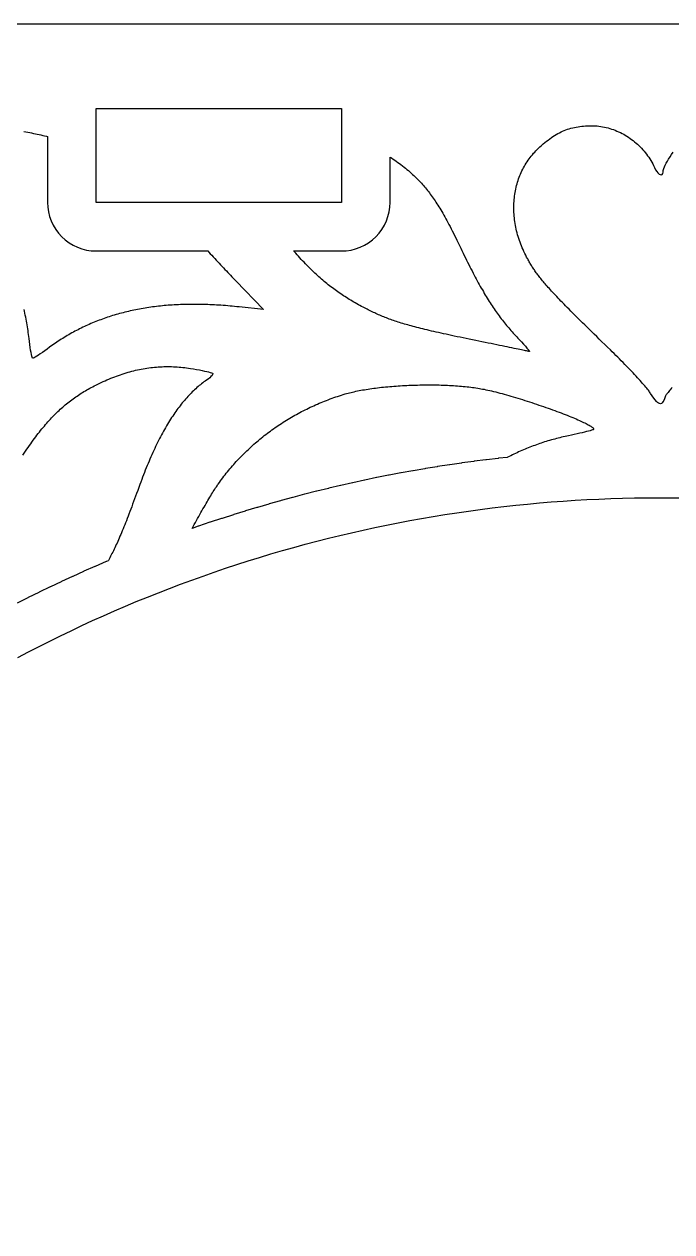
# Model space of a CAD drawing. Header units: millimetres. Extents: x 10 to 410, y 18 to 283.
# Drawn here: x 281.08 to 302.45, y 241.79 to 281.62 of the extents above; entities that cross this region are included whole.
import ezdxf

# ---------------------------------------------------------------- set-up
doc = ezdxf.new("R2010")
doc.units = ezdxf.units.MM
doc.layers.add('CUT', color=1, linetype='Continuous')

msp = doc.modelspace()

# ---------------------------------------------------------------- linework, layer by layer
at = {"layer": 'CUT'}
for points in [[(337, 160.3782), (372, 221), (337, 281.6218), (267, 281.6218), (232, 221), (267, 160.3782)], [(283.45, 278.8417), (291.55, 278.8417), (291.55, 275.7417), (283.45, 275.7417)], [(294.3502, 276.1793), (294.3824, 276.1394), (294.4142, 276.099), (294.4459, 276.0579), (294.4774, 276.0161), (294.5088, 275.9736), (294.5401, 275.9302), (294.5713, 275.886), (294.6025, 275.8409), (294.6337, 275.7947), (294.6649, 275.7475), (294.6963, 275.6992), (294.7277, 275.6497), (294.7593, 275.5989), (294.7911, 275.5469), (294.8231, 275.4936), (294.8554, 275.4388), (294.8879, 275.3826), (294.9208, 275.3248), (294.9541, 275.2655), (294.9878, 275.2045), (295.0219, 275.1418), (295.0565, 275.0774), (295.0916, 275.0111), (295.1273, 274.943), (295.1635, 274.8729), (295.2004, 274.8008), (295.2379, 274.7267), (295.2761, 274.6505), (295.3151, 274.572), (295.3548, 274.4914), (295.3953, 274.4085), (295.4367, 274.3232), (295.4789, 274.2355), (295.5184, 274.1535), (295.5573, 274.073), (295.5958, 273.9941), (295.6338, 273.9166), (295.6714, 273.8407), (295.7085, 273.7661), (295.7452, 273.693), (295.7815, 273.6212), (295.8174, 273.5507), (295.8529, 273.4816), (295.8882, 273.4137), (295.9231, 273.3471), (295.9577, 273.2817), (295.9921, 273.2175), (296.0262, 273.1544), (296.06, 273.0925), (296.0937, 273.0316), (296.1271, 272.9718), (296.1604, 272.9131), (296.1935, 272.8553), (296.2265, 272.7985), (296.2593, 272.7426), (296.2921, 272.6876), (296.3248, 272.6335), (296.3574, 272.5803), (296.39, 272.5278), (296.4225, 272.4762), (296.4551, 272.4253), (296.4877, 272.3751), (296.5203, 272.3256), (296.553, 272.2767), (296.5858, 272.2285), (296.6187, 272.1809), (296.6517, 272.1338), (296.6848, 272.0873), (296.7181, 272.0412), (296.7516, 271.9957), (296.7853, 271.9505), (296.8192, 271.9058), (296.8533, 271.8615), (296.8877, 271.8175), (296.9224, 271.7738), (296.9574, 271.7304), (296.9927, 271.6873), (297.0283, 271.6444), (297.0643, 271.6016), (297.1006, 271.5591), (297.1374, 271.5167), (297.1746, 271.4743), (297.2122, 271.4321), (297.2503, 271.3898), (297.2888, 271.3476), (297.3279, 271.3054), (297.3675, 271.2631), (297.4076, 271.2207), (297.484, 271.1395), (297.5534, 271.0642), (297.6144, 270.9963), (297.6655, 270.9375), (297.7055, 270.8895), (297.7329, 270.8537), (297.7463, 270.832), (297.7444, 270.8258), (297.7382, 270.827), (297.726, 270.8296), (297.7078, 270.8333), (297.6838, 270.8382), (297.6542, 270.8443), (297.6192, 270.8514), (297.5791, 270.8596), (297.5339, 270.8688), (297.4839, 270.879), (297.4292, 270.8902), (297.3701, 270.9022), (297.3068, 270.9152), (297.2394, 270.9289), (297.168, 270.9435), (297.0931, 270.9588), (297.0146, 270.9748), (296.9327, 270.9914), (296.8478, 271.0088), (296.7599, 271.0267), (296.6693, 271.0451), (296.5761, 271.0641), (296.4806, 271.0836), (296.3828, 271.1035), (296.2831, 271.1238), (296.1816, 271.1445), (296.0784, 271.1655), (295.9739, 271.1868), (295.8658, 271.2089), (295.7602, 271.2306), (295.657, 271.2519), (295.5563, 271.2728), (295.4579, 271.2933), (295.3618, 271.3135), (295.268, 271.3334), (295.1764, 271.3529), (295.0869, 271.3721), (294.9996, 271.3911), (294.9143, 271.4098), (294.8311, 271.4282), (294.7498, 271.4464), (294.6704, 271.4643), (294.593, 271.482), (294.5173, 271.4995), (294.4434, 271.5168), (294.3712, 271.534), (294.3008, 271.551), (294.2319, 271.5678), (294.1647, 271.5845), (294.0989, 271.6011), (294.0347, 271.6176), (293.9719, 271.634), (293.9105, 271.6503), (293.8504, 271.6665), (293.7916, 271.6827), (293.7341, 271.6989), (293.6777, 271.7151), (293.6225, 271.7312), (293.5684, 271.7474), (293.5154, 271.7635), (293.4634, 271.7798), (293.4123, 271.796), (293.3621, 271.8124), (293.3128, 271.8288), (293.2643, 271.8453), (293.2165, 271.862), (293.1695, 271.8787), (293.1232, 271.8956), (293.0774, 271.9126), (293.0322, 271.9298), (292.9876, 271.9472), (292.9434, 271.9648), (292.8996, 271.9826), (292.8563, 272.0006), (292.8132, 272.0189), (292.7704, 272.0374), (292.7279, 272.0562), (292.6855, 272.0752), (292.6433, 272.0946), (292.6011, 272.1143), (292.559, 272.1342), (292.5169, 272.1546), (292.4748, 272.1753), (292.4325, 272.1963), (292.3901, 272.2177), (292.3474, 272.2395), (292.3045, 272.2618), (292.2613, 272.2844), (292.2087, 272.3124), (292.1566, 272.3405), (292.105, 272.3688), (292.0539, 272.3973), (292.0033, 272.4259), (291.9532, 272.4548), (291.9035, 272.4839), (291.8542, 272.5132), (291.8054, 272.5428), (291.7569, 272.5727), (291.7089, 272.6028), (291.6612, 272.6332), (291.6138, 272.664), (291.5668, 272.6951), (291.5201, 272.7266), (291.4736, 272.7584), (291.4275, 272.7906), (291.3816, 272.8232), (291.3359, 272.8562), (291.2905, 272.8897), (291.2452, 272.9236), (291.2002, 272.9579), (291.1553, 272.9928), (291.1106, 273.0281), (291.066, 273.064), (291.0215, 273.1004), (290.9771, 273.1373), (290.9328, 273.1748), (290.8885, 273.2128), (290.8443, 273.2515), (290.8001, 273.2908), (290.7559, 273.3307), (290.7118, 273.3712), (290.6675, 273.4124), (290.6233, 273.4543), (290.579, 273.4968), (290.5346, 273.5401), (290.4901, 273.584), (290.4455, 273.6288), (290.4007, 273.6742), (290.3559, 273.7205), (290.3108, 273.7675), (290.2656, 273.8153), (290.2201, 273.864), (290.1744, 273.9135), (290.1285, 273.9638), (290.0824, 274.015), (290.0359, 274.0671), (289.9892, 274.12), (289.9704, 274.1417), (291.55, 274.1417), (291.7068, 274.1494), (291.8621, 274.1724), (292.0145, 274.2105), (292.1623, 274.2634), (292.3042, 274.3306), (292.4389, 274.4113), (292.565, 274.5048), (292.6814, 274.6103), (292.7868, 274.7266), (292.8804, 274.8527), (292.9611, 274.9874), (293.0282, 275.1294), (293.0811, 275.2772), (293.1193, 275.4295), (293.1423, 275.5848), (293.15, 275.7417), (293.15, 277.2391), (293.1953, 277.2096), (293.2491, 277.1738), (293.3024, 277.1375), (293.3551, 277.1007), (293.4073, 277.0634), (293.4588, 277.0257), (293.5097, 276.9875), (293.56, 276.9488), (293.6096, 276.9098), (293.6586, 276.8703), (293.707, 276.8303), (293.7546, 276.79), (293.8015, 276.7492), (293.8478, 276.7081), (293.8933, 276.6665), (293.9381, 276.6246), (293.9821, 276.5823), (294.0253, 276.5396), (294.0678, 276.4966), (294.1094, 276.4532), (294.1503, 276.4095), (294.1847, 276.3719), (294.2185, 276.3341), (294.252, 276.296), (294.2851, 276.2575), (294.3178, 276.2186)], [(289.1486, 265.7929), (288.7716, 265.683), (288.7582, 265.679), (288.3822, 265.5658), (288.3688, 265.5617), (287.9938, 265.4453), (287.9805, 265.4411), (287.6065, 265.3214), (287.5932, 265.3171), (287.2202, 265.1941), (287.207, 265.1897), (286.8351, 265.0634), (286.8219, 265.0589), (286.6173, 264.9874), (286.6177, 264.9881), (286.6545, 265.0554), (286.6913, 265.1223), (286.728, 265.1886), (286.7645, 265.2543), (286.8008, 265.3193), (286.8368, 265.3836), (286.8726, 265.447), (286.908, 265.5095), (286.9431, 265.571), (286.9777, 265.6315), (287.0119, 265.6908), (287.0456, 265.7489), (287.0788, 265.8057), (287.1113, 265.8612), (287.1433, 265.9152), (287.1745, 265.9678), (287.2051, 266.0187), (287.2348, 266.068), (287.2638, 266.1155), (287.292, 266.1612), (287.3192, 266.2051), (287.3456, 266.2469), (287.3709, 266.2868), (287.3953, 266.3245), (287.4186, 266.3601), (287.4408, 266.3933), (287.4619, 266.4243), (287.4817, 266.4528), (287.5185, 266.5044), (287.5557, 266.5557), (287.5932, 266.6066), (287.6312, 266.6572), (287.6696, 266.7075), (287.7084, 266.7574), (287.7477, 266.807), (287.7873, 266.8562), (287.8273, 266.9051), (287.8677, 266.9536), (287.9085, 267.0018), (287.9498, 267.0497), (287.9914, 267.0971), (288.0334, 267.1443), (288.0757, 267.191), (288.1185, 267.2374), (288.1616, 267.2835), (288.2052, 267.3292), (288.2491, 267.3745), (288.2934, 267.4195), (288.338, 267.4641), (288.383, 267.5083), (288.4284, 267.5522), (288.4742, 267.5957), (288.5203, 267.6388), (288.5668, 267.6815), (288.6136, 267.7239), (288.6608, 267.7659), (288.7083, 267.8075), (288.7562, 267.8487), (288.8044, 267.8895), (288.853, 267.93), (288.902, 267.9701), (288.9512, 268.0097), (289.0008, 268.049), (289.0508, 268.0879), (289.1011, 268.1264), (289.1517, 268.1645), (289.2026, 268.2022), (289.2539, 268.2396), (289.3054, 268.2765), (289.3574, 268.313), (289.4096, 268.3491), (289.4621, 268.3848), (289.515, 268.4201), (289.5682, 268.4549), (289.6216, 268.4894), (289.6754, 268.5235), (289.7295, 268.5571), (289.7839, 268.5903), (289.8386, 268.6231), (289.8936, 268.6555), (289.9489, 268.6875), (290.0044, 268.719), (290.0603, 268.7501), (290.1165, 268.7808), (290.1729, 268.8111), (290.2296, 268.8409), (290.2866, 268.8703), (290.3439, 268.8993), (290.4015, 268.9278), (290.4593, 268.9559), (290.5174, 268.9836), (290.5758, 269.0108), (290.6344, 269.0376), (290.6933, 269.0639), (290.7525, 269.0898), (290.8119, 269.1152), (290.8715, 269.1402), (290.9315, 269.1648), (290.9916, 269.1888), (291.0521, 269.2125), (291.1127, 269.2356), (291.1737, 269.2584), (291.2348, 269.2806), (291.2962, 269.3024), (291.3578, 269.3238), (291.4197, 269.3446), (291.4818, 269.365), (291.5441, 269.385), (291.6067, 269.4044), (291.6695, 269.4234), (291.7156, 269.4368), (291.763, 269.45), (291.8118, 269.4628), (291.8618, 269.4753), (291.913, 269.4876), (291.9654, 269.4995), (292.019, 269.5112), (292.0737, 269.5225), (292.1295, 269.5336), (292.1863, 269.5444), (292.2442, 269.5548), (292.303, 269.565), (292.3627, 269.5748), (292.4234, 269.5844), (292.4849, 269.5936), (292.5473, 269.6026), (292.6104, 269.6112), (292.6743, 269.6195), (292.7389, 269.6275), (292.8042, 269.6353), (292.8702, 269.6426), (292.9368, 269.6497), (293.0039, 269.6565), (293.0716, 269.6629), (293.1399, 269.6691), (293.2085, 269.6749), (293.2776, 269.6804), (293.3472, 269.6856), (293.417, 269.6904), (293.4872, 269.6949), (293.5577, 269.6991), (293.6284, 269.703), (293.6994, 269.7066), (293.7705, 269.7098), (293.8418, 269.7127), (293.9132, 269.7152), (293.9847, 269.7175), (294.0562, 269.7194), (294.1277, 269.7209), (294.1992, 269.7222), (294.2706, 269.7231), (294.3419, 269.7236), (294.413, 269.7238), (294.484, 269.7237), (294.5548, 269.7233), (294.6253, 269.7225), (294.6955, 269.7213), (294.7654, 269.7198), (294.835, 269.718), (294.9041, 269.7158), (294.9728, 269.7132), (295.0411, 269.7104), (295.1088, 269.7071), (295.176, 269.7035), (295.2427, 269.6996), (295.3087, 269.6953), (295.3741, 269.6906), (295.4388, 269.6856), (295.5027, 269.6803), (295.566, 269.6745), (295.6284, 269.6684), (295.69, 269.662), (295.7507, 269.6552), (295.8106, 269.648), (295.8695, 269.6405), (295.9274, 269.6325), (295.9843, 269.6243), (296.0402, 269.6156), (296.095, 269.6066), (296.1487, 269.5972), (296.2012, 269.5875), (296.2525, 269.5773), (296.3121, 269.5649), (296.3734, 269.5515), (296.4364, 269.5373), (296.5009, 269.5221), (296.5669, 269.5061), (296.6344, 269.4893), (296.7031, 269.4718), (296.773, 269.4534), (296.844, 269.4344), (296.9161, 269.4147), (296.9891, 269.3943), (297.063, 269.3734), (297.1376, 269.3518), (297.2129, 269.3297), (297.2888, 269.3071), (297.3652, 269.284), (297.442, 269.2604), (297.5191, 269.2365), (297.5964, 269.2121), (297.6739, 269.1874), (297.7514, 269.1624), (297.8289, 269.1371), (297.9062, 269.1116), (297.9834, 269.0858), (298.0602, 269.0598), (298.1366, 269.0337), (298.2125, 269.0075), (298.2879, 268.9812), (298.3625, 268.9548), (298.4365, 268.9284), (298.5095, 268.902), (298.5817, 268.8756), (298.6528, 268.8494), (298.7228, 268.8232), (298.7916, 268.7972), (298.8591, 268.7714), (298.9252, 268.7457), (298.9898, 268.7203), (299.0529, 268.6952), (299.1143, 268.6704), (299.174, 268.6459), (299.2318, 268.6218), (299.2878, 268.5981), (299.3417, 268.5749), (299.3935, 268.5521), (299.4431, 268.5298), (299.4905, 268.5081), (299.5355, 268.4869), (299.578, 268.4663), (299.618, 268.4464), (299.6553, 268.4271), (299.6899, 268.4086), (299.7217, 268.3907), (299.7506, 268.3737), (299.7765, 268.3574), (299.7993, 268.3419), (299.819, 268.3274), (299.8353, 268.3137), (299.8484, 268.301), (299.858, 268.2892), (299.864, 268.2784), (299.8664, 268.2686), (299.8652, 268.26), (299.8601, 268.2524), (299.8482, 268.2453), (299.8249, 268.2361), (299.7909, 268.2248), (299.7469, 268.2117), (299.6938, 268.1969), (299.6324, 268.1807), (299.5635, 268.1634), (299.4877, 268.1449), (299.4061, 268.1257), (299.3192, 268.1058), (299.2279, 268.0855), (299.133, 268.0649), (299.0353, 268.0443), (298.9779, 268.0322), (298.9206, 268.0196), (298.8635, 268.0067), (298.8067, 267.9935), (298.75, 267.9799), (298.6936, 267.9658), (298.6374, 267.9515), (298.5813, 267.9367), (298.5255, 267.9215), (298.4698, 267.906), (298.4144, 267.8901), (298.3591, 267.8738), (298.304, 267.8571), (298.2491, 267.84), (298.1943, 267.8225), (298.1397, 267.8046), (298.0853, 267.7863), (298.0311, 267.7676), (297.977, 267.7486), (297.9231, 267.7291), (297.8693, 267.7092), (297.8157, 267.6889), (297.7623, 267.6682), (297.709, 267.647), (297.6558, 267.6255), (297.6028, 267.6035), (297.5499, 267.5811), (297.4971, 267.5583), (297.4445, 267.5351), (297.392, 267.5115), (297.3396, 267.4874), (297.2874, 267.4629), (297.2353, 267.4379), (297.1832, 267.4126), (297.1314, 267.3868), (297.0796, 267.3605), (297.0279, 267.3338), (297.0275, 267.3336), (296.7317, 267.3012), (296.7178, 267.2996), (296.3278, 267.2535), (296.314, 267.2518), (295.9244, 267.2022), (295.9106, 267.2004), (295.5214, 267.1474), (295.5076, 267.1455), (295.119, 267.0892), (295.1052, 267.0871), (294.7171, 267.0274), (294.7033, 267.0252), (294.3157, 266.962), (294.3019, 266.9597), (293.9149, 266.8932), (293.9011, 266.8908), (293.5147, 266.8209), (293.501, 266.8184), (293.1152, 266.7451), (293.1015, 266.7425), (292.7163, 266.6659), (292.7026, 266.6631), (292.3181, 266.5831), (292.3045, 266.5802), (291.9207, 266.4969), (291.9071, 266.4939), (291.5241, 266.4072), (291.5105, 266.4041), (291.1282, 266.3141), (291.1147, 266.3108), (290.7332, 266.2175), (290.7197, 266.2141), (290.3391, 266.1174), (290.3255, 266.1139), (289.9458, 266.0139), (289.9323, 266.0103), (289.5534, 265.907), (289.54, 265.9033), (289.162, 265.7967)]]:
    msp.add_lwpolyline(points, close=True, dxfattribs=at)
for points in [[(281.0711, 278.0783), (281.1353, 278.0672), (281.1992, 278.0558), (281.2626, 278.0441), (281.3256, 278.0321), (281.3882, 278.0198), (281.4502, 278.0073), (281.5117, 277.9944), (281.5728, 277.9813), (281.6332, 277.9679), (281.6931, 277.9541), (281.7525, 277.9402), (281.8112, 277.9259), (281.85, 277.9162), (281.85, 275.7417), (281.8577, 275.5848), (281.8807, 275.4295), (281.9189, 275.2772), (281.9718, 275.1294), (282.0389, 274.9874), (282.1196, 274.8527), (282.2132, 274.7266), (282.3186, 274.6103), (282.435, 274.5048), (282.5611, 274.4113), (282.6958, 274.3306), (282.8377, 274.2634), (282.9855, 274.2105), (283.1379, 274.1724), (283.2932, 274.1494), (283.45, 274.1417), (287.1343, 274.1417), (287.1707, 274.1021), (287.2191, 274.0497), (287.2676, 273.9971), (287.3163, 273.9445), (287.3651, 273.892), (287.4139, 273.8396), (287.4626, 273.7873), (287.5112, 273.7353), (287.5595, 273.6837), (287.6076, 273.6324), (287.6553, 273.5817), (287.7027, 273.5315), (287.7495, 273.4819), (287.7958, 273.4331), (287.8415, 273.385), (287.8865, 273.3378), (287.9307, 273.2915), (287.9741, 273.2462), (288.0167, 273.2019), (288.0582, 273.1589), (288.9792, 272.2065), (288.1722, 272.2944), (288.096, 272.3025), (288.0202, 272.3102), (287.9447, 272.3175), (287.8695, 272.3244), (287.7947, 272.3309), (287.7202, 272.337), (287.6461, 272.3427), (287.5723, 272.348), (287.4988, 272.3529), (287.4257, 272.3574), (287.3529, 272.3614), (287.2804, 272.3651), (287.2083, 272.3684), (287.1365, 272.3712), (287.065, 272.3737), (286.9939, 272.3757), (286.9231, 272.3773), (286.8526, 272.3785), (286.7824, 272.3794), (286.7126, 272.3798), (286.643, 272.3798), (286.5738, 272.3794), (286.5049, 272.3785), (286.4364, 272.3773), (286.3681, 272.3757), (286.3002, 272.3736), (286.2325, 272.3711), (286.1652, 272.3683), (286.0982, 272.365), (286.0315, 272.3613), (285.9651, 272.3572), (285.8991, 272.3527), (285.8333, 272.3478), (285.7678, 272.3424), (285.7026, 272.3367), (285.6378, 272.3305), (285.5732, 272.3239), (285.509, 272.3169), (285.445, 272.3095), (285.3813, 272.3017), (285.318, 272.2935), (285.2549, 272.2849), (285.1921, 272.2758), (285.1296, 272.2663), (285.0674, 272.2564), (285.0055, 272.2461), (284.9439, 272.2354), (284.8826, 272.2243), (284.8216, 272.2127), (284.7608, 272.2008), (284.7003, 272.1884), (284.6401, 272.1756), (284.5802, 272.1624), (284.5206, 272.1487), (284.4613, 272.1347), (284.4022, 272.1202), (284.3434, 272.1053), (284.2849, 272.09), (284.2266, 272.0743), (284.1686, 272.0582), (284.1109, 272.0416), (284.0535, 272.0246), (283.9964, 272.0072), (283.9395, 271.9894), (283.8828, 271.9712), (283.8265, 271.9525), (283.7704, 271.9334), (283.7145, 271.9139), (283.659, 271.894), (283.6037, 271.8737), (283.5486, 271.8529), (283.4938, 271.8317), (283.4393, 271.8101), (283.385, 271.7881), (283.331, 271.7656), (283.2772, 271.7428), (283.2237, 271.7195), (283.1704, 271.6957), (283.1174, 271.6716), (283.0646, 271.647), (283.0121, 271.622), (282.9598, 271.5966), (282.9077, 271.5707), (282.856, 271.5445), (282.8044, 271.5178), (282.7531, 271.4907), (282.702, 271.4631), (282.6512, 271.4351), (282.6006, 271.4067), (282.5502, 271.3779), (282.5001, 271.3487), (282.4502, 271.319), (282.4005, 271.2889), (282.3511, 271.2583), (282.3019, 271.2274), (282.2529, 271.196), (282.2042, 271.1642), (282.1557, 271.1319), (282.1074, 271.0992), (282.0593, 271.0661), (282.0114, 271.0326), (281.9638, 270.9986), (281.9164, 270.9642), (281.8351, 270.9052), (281.7565, 270.8492), (281.6819, 270.7969), (281.6123, 270.7491), (281.5488, 270.7065), (281.4928, 270.67), (281.4453, 270.6402), (281.4074, 270.618), (281.3804, 270.6041), (281.3654, 270.5993), (281.3559, 270.608), (281.345, 270.6331), (281.333, 270.6732), (281.3201, 270.7269), (281.3065, 270.7929), (281.2926, 270.8697), (281.2786, 270.9561), (281.2648, 271.0506), (281.2514, 271.1517), (281.2387, 271.2582), (281.2314, 271.3215), (281.2235, 271.3848), (281.2151, 271.4482), (281.2062, 271.5117), (281.1968, 271.5753), (281.1869, 271.6389), (281.1766, 271.7026), (281.1657, 271.7663), (281.1544, 271.8301), (281.1426, 271.894), (281.1303, 271.9578), (281.1175, 272.0217), (281.1043, 272.0857), (281.0906, 272.1496), (281.0764, 272.2135)], [(302.4522, 269.6348), (302.4216, 269.599), (302.3929, 269.5652), (302.3663, 269.5332), (302.3417, 269.5032), (302.3193, 269.4752), (302.2989, 269.4493), (302.2808, 269.4255), (302.265, 269.4038), (302.2514, 269.3844), (302.2402, 269.3672), (302.2313, 269.3523), (302.2249, 269.3398), (302.2209, 269.3296), (302.1989, 269.2637), (302.1761, 269.2089), (302.1522, 269.1654), (302.1271, 269.133), (302.1004, 269.1121), (302.0718, 269.1025), (302.0411, 269.1044), (302.008, 269.1178), (301.9723, 269.1428), (301.9336, 269.1794), (301.8916, 269.2278), (301.8462, 269.288), (301.797, 269.36), (301.7438, 269.4439), (301.7301, 269.4651), (301.7134, 269.4891), (301.6937, 269.5159), (301.6711, 269.5453), (301.6458, 269.5772), (301.6178, 269.6116), (301.5873, 269.6483), (301.5543, 269.6872), (301.519, 269.7282), (301.4814, 269.7712), (301.4417, 269.8161), (301.4, 269.8627), (301.3563, 269.911), (301.3108, 269.9608), (301.2635, 270.012), (301.2147, 270.0645), (301.1643, 270.1183), (301.1125, 270.1731), (301.0594, 270.2289), (301.0051, 270.2856), (300.9497, 270.343), (300.8932, 270.4011), (300.8359, 270.4598), (300.7778, 270.5188), (300.7189, 270.5782), (300.6595, 270.6377), (300.5996, 270.6974), (300.5393, 270.757), (300.4787, 270.8165), (300.4179, 270.8757), (300.323, 270.968), (300.2306, 271.0579), (300.1406, 271.1456), (300.0529, 271.231), (299.9676, 271.3143), (299.8846, 271.3954), (299.8038, 271.4744), (299.7253, 271.5514), (299.6489, 271.6264), (299.5747, 271.6994), (299.5026, 271.7705), (299.4325, 271.8397), (299.3645, 271.9071), (299.2985, 271.9727), (299.2344, 272.0366), (299.1722, 272.0987), (299.1118, 272.1592), (299.0533, 272.2181), (298.9966, 272.2754), (298.9417, 272.3312), (298.8884, 272.3856), (298.8368, 272.4384), (298.7868, 272.4899), (298.7385, 272.5401), (298.6917, 272.5889), (298.6463, 272.6365), (298.6025, 272.6828), (298.5601, 272.728), (298.5191, 272.772), (298.4794, 272.815), (298.4411, 272.8569), (298.404, 272.8978), (298.3682, 272.9378), (298.3336, 272.9768), (298.3001, 273.015), (298.2677, 273.0523), (298.2364, 273.0889), (298.2062, 273.1247), (298.1769, 273.1598), (298.1486, 273.1943), (298.1213, 273.2282), (298.0948, 273.2615), (298.0692, 273.2943), (298.0443, 273.3266), (298.0202, 273.3585), (297.9969, 273.39), (297.9742, 273.4211), (297.9522, 273.452), (297.9308, 273.4825), (297.9099, 273.5129), (297.8896, 273.5431), (297.8697, 273.5732), (297.8503, 273.6032), (297.8313, 273.6331), (297.8127, 273.6631), (297.7944, 273.6931), (297.7764, 273.7232), (297.7587, 273.7534), (297.7411, 273.7839), (297.7238, 273.8145), (297.7065, 273.8454), (297.6894, 273.8766), (297.6723, 273.9082), (297.6552, 273.9402), (297.6238, 274.0007), (297.5935, 274.0615), (297.5645, 274.1225), (297.5367, 274.1835), (297.5101, 274.2448), (297.4848, 274.3062), (297.4607, 274.3676), (297.4378, 274.4292), (297.4161, 274.4908), (297.3956, 274.5525), (297.3764, 274.6143), (297.3584, 274.676), (297.3415, 274.7378), (297.3259, 274.7996), (297.3115, 274.8614), (297.2983, 274.9231), (297.2863, 274.9847), (297.2755, 275.0464), (297.2659, 275.1079), (297.2575, 275.1693), (297.2503, 275.2306), (297.2443, 275.2918), (297.2395, 275.3528), (297.2359, 275.4137), (297.2335, 275.4743), (297.2322, 275.5348), (297.2322, 275.5951), (297.2333, 275.6551), (297.2356, 275.715), (297.2391, 275.7745), (297.2437, 275.8338), (297.2495, 275.8928), (297.2565, 275.9514), (297.2647, 276.0098), (297.2741, 276.0678), (297.2846, 276.1254), (297.2963, 276.1827), (297.3091, 276.2396), (297.3231, 276.2961), (297.3383, 276.3522), (297.3546, 276.4078), (297.3721, 276.463), (297.3907, 276.5177), (297.4105, 276.572), (297.4314, 276.6257), (297.4535, 276.679), (297.4767, 276.7317), (297.5011, 276.7838), (297.5266, 276.8354), (297.5533, 276.8864), (297.5811, 276.9368), (297.61, 276.9866), (297.6401, 277.0358), (297.6713, 277.0843), (297.7036, 277.1322), (297.7371, 277.1794), (297.7717, 277.2259), (297.8074, 277.2718), (297.8442, 277.3168), (297.8822, 277.3612), (297.9213, 277.4048), (297.9615, 277.4476), (298.0028, 277.4896), (298.0452, 277.5309), (298.0887, 277.5713), (298.1446, 277.6212), (298.1999, 277.6691), (298.2547, 277.7148), (298.3091, 277.7585), (298.363, 277.8002), (298.4167, 277.8399), (298.4701, 277.8777), (298.5234, 277.9135), (298.5766, 277.9474), (298.6297, 277.9795), (298.6829, 278.0097), (298.7362, 278.0381), (298.7897, 278.0647), (298.8434, 278.0896), (298.8975, 278.1127), (298.9519, 278.1341), (299.0068, 278.1538), (299.0623, 278.172), (299.1184, 278.1884), (299.1751, 278.2034), (299.2326, 278.2167), (299.2908, 278.2285), (299.35, 278.2389), (299.4101, 278.2477), (299.4713, 278.2551), (299.5335, 278.2611), (299.5969, 278.2657), (299.6616, 278.269), (299.7275, 278.2709), (299.7948, 278.2716), (299.8564, 278.2706), (299.9178, 278.2678), (299.9791, 278.2632), (300.0402, 278.2567), (300.1011, 278.2484), (300.1617, 278.2383), (300.2221, 278.2265), (300.2821, 278.2129), (300.3417, 278.1977), (300.401, 278.1808), (300.4598, 278.1622), (300.5182, 278.142), (300.576, 278.1201), (300.6333, 278.0967), (300.6901, 278.0718), (300.7462, 278.0453), (300.8016, 278.0172), (300.8564, 277.9878), (300.9104, 277.9568), (300.9637, 277.9244), (301.0162, 277.8906), (301.0678, 277.8554), (301.1186, 277.8188), (301.1685, 277.7809), (301.2174, 277.7417), (301.2653, 277.7012), (301.3122, 277.6594), (301.3581, 277.6163), (301.4029, 277.5721), (301.4465, 277.5266), (301.489, 277.48), (301.5303, 277.4323), (301.5703, 277.3834), (301.6091, 277.3334), (301.6466, 277.2823), (301.6827, 277.2302), (301.7174, 277.177), (301.7507, 277.1229), (301.7826, 277.0678), (301.813, 277.0117), (301.8418, 276.9547), (301.8691, 276.8968), (301.9072, 276.8219), (301.9467, 276.7603), (301.9865, 276.7123), (302.0251, 276.6785), (302.0614, 276.6592), (302.0939, 276.6549), (302.1215, 276.666), (302.1428, 276.6931), (302.1565, 276.7364), (302.1614, 276.7966), (302.1657, 276.8262), (302.1783, 276.8659), (302.1983, 276.9146), (302.2252, 276.971), (302.2582, 277.0338), (302.2966, 277.1016), (302.3398, 277.1734), (302.387, 277.2477), (302.4376, 277.3234), (302.4909, 277.3992)], [(281.0374, 267.4049), (281.0808, 267.4703), (281.124, 267.5346), (281.1669, 267.5977), (281.2094, 267.6596), (281.2517, 267.7203), (281.2938, 267.78), (281.3356, 267.8385), (281.3772, 267.896), (281.4186, 267.9523), (281.4598, 268.0076), (281.5009, 268.0619), (281.5417, 268.1152), (281.5825, 268.1675), (281.6231, 268.2187), (281.6637, 268.269), (281.7041, 268.3184), (281.7445, 268.3668), (281.7848, 268.4143), (281.8251, 268.461), (281.8653, 268.5067), (281.9056, 268.5516), (281.9458, 268.5956), (281.9861, 268.6388), (282.0265, 268.6812), (282.0669, 268.7228), (282.1073, 268.7636), (282.1479, 268.8037), (282.1886, 268.843), (282.2294, 268.8817), (282.2704, 268.9196), (282.3115, 268.9568), (282.3528, 268.9933), (282.3943, 269.0292), (282.436, 269.0645), (282.4779, 269.0992), (282.5201, 269.1332), (282.5625, 269.1667), (282.6052, 269.1996), (282.6482, 269.232), (282.6915, 269.2638), (282.7351, 269.2951), (282.7791, 269.326), (282.8235, 269.3563), (282.8682, 269.3862), (282.9133, 269.4157), (282.9588, 269.4447), (283.0047, 269.4734), (283.0511, 269.5016), (283.0979, 269.5295), (283.1453, 269.557), (283.1931, 269.5842), (283.2414, 269.6111), (283.2902, 269.6376), (283.3396, 269.6639), (283.3895, 269.6899), (283.4401, 269.7157), (283.4912, 269.7412), (283.5553, 269.7726), (283.6193, 269.803), (283.6832, 269.8326), (283.747, 269.8613), (283.8107, 269.8892), (283.8743, 269.9162), (283.9378, 269.9423), (284.0013, 269.9675), (284.0646, 269.9919), (284.1278, 270.0155), (284.191, 270.0381), (284.2541, 270.0599), (284.3171, 270.0809), (284.38, 270.101), (284.4429, 270.1202), (284.5057, 270.1386), (284.5685, 270.1561), (284.6312, 270.1727), (284.6938, 270.1885), (284.7564, 270.2034), (284.8189, 270.2175), (284.8814, 270.2307), (284.9438, 270.2431), (285.0063, 270.2546), (285.0686, 270.2652), (285.131, 270.275), (285.1933, 270.284), (285.2556, 270.2921), (285.3178, 270.2993), (285.3801, 270.3057), (285.4423, 270.3112), (285.5046, 270.3159), (285.5668, 270.3197), (285.629, 270.3227), (285.6912, 270.3248), (285.7534, 270.3261), (285.8156, 270.3266), (285.8778, 270.3262), (285.9401, 270.3249), (286.0023, 270.3228), (286.0646, 270.3198), (286.1269, 270.316), (286.1892, 270.3114), (286.2515, 270.3059), (286.3139, 270.2996), (286.3763, 270.2924), (286.4387, 270.2844), (286.5012, 270.2756), (286.5638, 270.2659), (286.6657, 270.2489), (286.7641, 270.2317), (286.8579, 270.2144), (286.9459, 270.1972), (287.027, 270.1806), (287.0999, 270.1646), (287.1636, 270.1496), (287.2168, 270.1358), (287.2584, 270.1235), (287.2872, 270.1129), (287.3021, 270.1043), (287.3066, 270.0881), (287.2972, 270.064), (287.2755, 270.0335), (287.2425, 269.9979), (287.1997, 269.9587), (287.1483, 269.9173), (287.0896, 269.875), (287.05, 269.8475), (287.0105, 269.8192), (286.9712, 269.7901), (286.9322, 269.7602), (286.8933, 269.7295), (286.8546, 269.6979), (286.816, 269.6656), (286.7777, 269.6324), (286.7395, 269.5984), (286.7016, 269.5636), (286.6638, 269.528), (286.6261, 269.4916), (286.5887, 269.4544), (286.5514, 269.4163), (286.5144, 269.3774), (286.4774, 269.3377), (286.4407, 269.2972), (286.4042, 269.2558), (286.3678, 269.2137), (286.3316, 269.1706), (286.2955, 269.1268), (286.2597, 269.0821), (286.224, 269.0366), (286.1884, 268.9903), (286.1531, 268.9431), (286.1179, 268.8951), (286.0828, 268.8463), (286.048, 268.7966), (286.0133, 268.7461), (285.9788, 268.6947), (285.9444, 268.6425), (285.9102, 268.5895), (285.8762, 268.5356), (285.8423, 268.4809), (285.8086, 268.4253), (285.775, 268.3688), (285.7416, 268.3116), (285.7084, 268.2534), (285.6753, 268.1944), (285.6423, 268.1346), (285.6096, 268.0739), (285.577, 268.0124), (285.5445, 267.95), (285.5122, 267.8867), (285.48, 267.8226), (285.448, 267.7576), (285.4162, 267.6917), (285.3845, 267.625), (285.3529, 267.5574), (285.3215, 267.489), (285.2902, 267.4197), (285.2591, 267.3495), (285.2281, 267.2784), (285.1973, 267.2065), (285.1666, 267.1337), (285.1361, 267.06), (285.1057, 266.9855), (285.0755, 266.9101), (285.0453, 266.8338), (285.0154, 266.7566), (284.9855, 266.6785), (284.9558, 266.5996), (284.9263, 266.5197), (284.8969, 266.439), (284.8605, 266.3386), (284.8249, 266.2407), (284.7901, 266.1453), (284.756, 266.0523), (284.7226, 265.9616), (284.6899, 265.8733), (284.6579, 265.7872), (284.6265, 265.7033), (284.5958, 265.6216), (284.5656, 265.5419), (284.536, 265.4643), (284.5069, 265.3887), (284.4784, 265.315), (284.4503, 265.2431), (284.4227, 265.1731), (284.3955, 265.1048), (284.3687, 265.0382), (284.3424, 264.9733), (284.3163, 264.91), (284.2907, 264.8482), (284.2653, 264.7879), (284.2402, 264.729), (284.2154, 264.6715), (284.1908, 264.6153), (284.1664, 264.5603), (284.1422, 264.5066), (284.1181, 264.454), (284.0942, 264.4026), (284.0704, 264.3521), (284.0466, 264.3027), (284.0229, 264.2542), (283.9993, 264.2065), (283.9756, 264.1597), (283.952, 264.1137), (283.9283, 264.0684), (283.9045, 264.0237), (283.8806, 263.9796), (283.8566, 263.9361), (283.8467, 263.9185), (283.7984, 263.8982), (283.7855, 263.8928), (283.4247, 263.7378), (283.4119, 263.7322), (283.0525, 263.574), (283.0397, 263.5684), (282.6817, 263.4071), (282.6689, 263.4013), (282.3123, 263.2369), (282.2997, 263.231), (281.9445, 263.0635), (281.9319, 263.0575), (281.5782, 262.8868), (281.5656, 262.8807), (281.2134, 262.707), (281.2009, 262.7008), (280.8503, 262.5241)], [(280.8738, 260.7326), (281.2213, 260.9155), (281.5704, 261.0953), (281.9211, 261.272), (282.2733, 261.4457), (282.627, 261.6163), (282.9822, 261.7839), (283.3388, 261.9483), (283.6969, 262.1095), (284.0563, 262.2677), (284.4171, 262.4227), (284.7792, 262.5746), (285.1427, 262.7233), (285.5074, 262.8688), (285.8734, 263.0111), (286.2407, 263.1502), (286.6091, 263.2862), (286.9787, 263.4189), (287.3494, 263.5483), (287.7213, 263.6746), (288.0942, 263.7975), (288.4682, 263.9173), (288.8433, 264.0337), (289.2193, 264.1469), (289.5963, 264.2568), (289.9743, 264.3634), (290.3531, 264.4667), (290.7329, 264.5666), (291.1135, 264.6633), (291.495, 264.7566), (291.8772, 264.8467), (292.2602, 264.9333), (292.644, 265.0166), (293.0284, 265.0966), (293.4136, 265.1732), (293.7994, 265.2465), (294.1858, 265.3163), (294.5729, 265.3829), (294.9604, 265.446), (295.3486, 265.5057), (295.7372, 265.5621), (296.1263, 265.615), (296.5159, 265.6646), (296.9059, 265.7107), (297.2962, 265.7535), (297.6869, 265.7928), (298.078, 265.8288), (298.4693, 265.8613), (298.861, 265.8904), (299.2528, 265.9161), (299.6449, 265.9383), (300.0371, 265.9572), (300.4295, 265.9726), (300.822, 265.9846), (301.2146, 265.9931), (301.6073, 265.9983), (302, 266), (302.3927, 265.9983), (302.7854, 265.9931)]]:
    msp.add_lwpolyline(points, dxfattribs=at)

doc.saveas('drawing.dxf')
